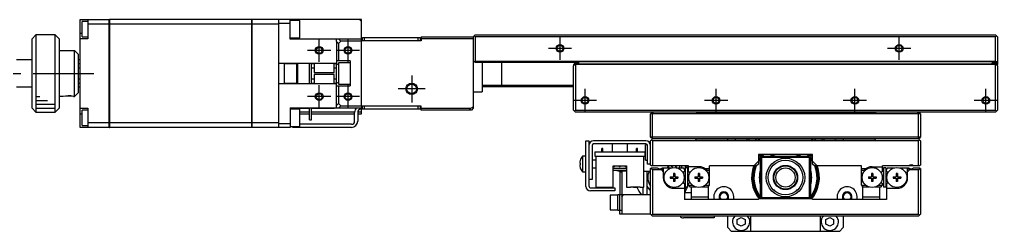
# Model space of a CAD drawing. Extents: x 0 to 888, y -8 to 516.
# Drawn here: x 141.2 to 395, y 461.1 to 516.1 of the extents above; entities that cross this region are included whole.
import ezdxf

# ---------------------------------------------------------------- set-up
doc = ezdxf.new("R2010")
doc.units = 0
doc.header["$LTSCALE"] = 0.5
doc.linetypes.add('CENTER', pattern=[50.8, 31.75, -6.35, 6.35, -6.35])
for name, color, linetype in [('MSM_CENTER', 1, 'CENTER'), ('MSM_CONTINUOUS', 7, 'CONTINUOUS'), ('MSM_NARROW', 5, 'CONTINUOUS')]:
    doc.layers.add(name, color=color, linetype=linetype)

msp = doc.modelspace()

# ---------------------------------------------------------------- linework, layer by layer
at = {"layer": 'MSM_CENTER'}
for p, q in [((218.97, 505.15), (218.97, 511.15)), ((226.47, 505.15), (226.47, 511.15)), ((281.47, 505.65), (281.47, 511.65)), ((369.47, 505.65), (369.47, 511.65)), ((221.97, 508.15), (215.97, 508.15)), ((229.47, 508.15), (223.47, 508.15)), ((284.47, 508.65), (278.47, 508.65)), ((372.47, 508.65), (366.47, 508.65)), ((93.92, 502.15), (160.52, 502.15)), ((242.97, 501.65), (242.97, 494.65)), ((218.97, 493.15), (218.97, 499.15)), ((226.47, 493.15), (226.47, 499.15)), ((246.47, 498.15), (239.47, 498.15)), ((287.97, 492.15), (287.97, 498.15)), ((321.97, 492.15), (321.97, 498.15)), ((357.97, 492.15), (357.97, 498.15)), ((391.97, 492.15), (391.97, 498.15)), ((221.97, 496.15), (215.97, 496.15)), ((229.47, 496.15), (223.47, 496.15)), ((290.97, 495.15), (284.97, 495.15)), ((324.97, 495.15), (318.97, 495.15)), ((360.97, 495.15), (354.97, 495.15)), ((394.97, 495.15), (388.97, 495.15)), ((337.22, 471.58), (337.22, 471.58))]:
    msp.add_line(p, q, dxfattribs=at)
at = {"layer": 'MSM_CONTINUOUS'}
for p, q in [((156.97, 488.15), (156.97, 516.15)), ((156.97, 516.15), (164.47, 516.15)), ((157.47, 511.65), (157.47, 515.65)), ((158.97, 515.65), (157.47, 515.65)), ((158.97, 516.15), (158.97, 511.15)), ((164.47, 488.15), (164.47, 516.15)), ((164.47, 516.14), (164.52, 516.14)), ((201.47, 516.15), (164.52, 516.15)), ((164.52, 516.15), (164.52, 488.15)), ((201.47, 488.15), (201.47, 516.15)), ((201.47, 516.14), (201.52, 516.14)), ((229.97, 516.15), (201.52, 516.15)), ((201.52, 516.15), (201.52, 488.15)), ((208.47, 488.15), (208.47, 516.15)), ((211.47, 515.15), (208.47, 515.15)), ((211.47, 511.05), (211.47, 516.15)), ((213.97, 515.9), (211.47, 515.9)), ((213.97, 511.4), (213.97, 515.9)), ((229.47, 516.15), (229.97, 515.65)), ((229.97, 493.65), (229.97, 516.15)), ((156.97, 512.65), (157.47, 512.65)), ((164.47, 514.99), (158.97, 514.99)), ((164.47, 514.99), (164.52, 514.99)), ((201.47, 514.99), (164.52, 514.99)), ((201.47, 514.99), (201.52, 514.99)), ((208.47, 514.99), (201.52, 514.99)), ((145.47, 512.15), (144.47, 511.15)), ((144.47, 493.15), (144.47, 511.15)), ((145.47, 512.15), (145.47, 492.15)), ((150.47, 512.15), (145.47, 512.15)), ((150.47, 492.15), (150.47, 512.15)), ((151.47, 511.15), (150.47, 512.15)), ((151.47, 511.15), (151.47, 493.15)), ((158.97, 511.15), (156.97, 511.15)), ((157.47, 511.65), (158.97, 511.65)), ((211.47, 511.4), (213.97, 511.4)), ((229.97, 511.05), (211.47, 511.05)), ((223.47, 510.43), (223.47, 511.05)), ((223.97, 509.93), (223.47, 510.43)), ((223.47, 510.43), (223.47, 504.64)), ((224.58, 510.55), (223.97, 509.93)), ((224.08, 511.05), (224.58, 510.55)), ((229.97, 510.55), (224.58, 510.55)), ((245.47, 510.65), (229.97, 510.65)), ((230.17, 510.65), (230.17, 511.45)), ((230.17, 511.45), (245.17, 511.45)), ((230.67, 511.45), (230.67, 510.65)), ((244.67, 510.65), (244.67, 511.45)), ((245.17, 511.45), (245.17, 510.65)), ((245.47, 511.65), (245.47, 510.65)), ((245.47, 511.65), (258.97, 511.65)), ((258.97, 511.15), (245.47, 511.15)), ((258.97, 511.65), (259.22, 511.9)), ((258.97, 511.65), (258.97, 493.15)), ((259.47, 512.15), (259.22, 511.9)), ((259.22, 511.9), (259.47, 511.65)), ((259.47, 512.15), (394.47, 512.15)), ((259.47, 511.65), (259.47, 505.35)), ((394.47, 511.65), (259.47, 511.65)), ((394.72, 511.9), (394.47, 512.15)), ((394.47, 511.65), (394.72, 511.9)), ((394.47, 505.35), (394.47, 511.65)), ((394.72, 511.9), (394.97, 511.65)), ((394.97, 511.65), (394.97, 504.45)), ((151.47, 508.15), (155.47, 508.15)), ((155.47, 496.15), (155.47, 508.15)), ((156.47, 507.15), (155.47, 508.15)), ((223.97, 509.93), (223.97, 505.4)), ((144.47, 505.65), (140.47, 505.65)), ((156.47, 507.15), (156.47, 497.15)), ((156.97, 505.65), (156.47, 505.65)), ((226.97, 505.4), (223.47, 505.4)), ((226.97, 505.4), (226.97, 498.9)), ((258.97, 505.55), (259.37, 505.15)), ((259.47, 505.35), (259.32, 505.2)), ((394.97, 505.15), (259.37, 505.15)), ((259.37, 505.15), (259.47, 505.05)), ((259.47, 505.35), (394.47, 505.35)), ((259.47, 505.05), (286.37, 505.05)), ((261.27, 505.05), (261.27, 497.4)), ((266.27, 505.15), (266.27, 499.15)), ((286.37, 504.65), (286.37, 505.05)), ((394.67, 505.15), (394.47, 505.35)), ((156.97, 504.65), (156.47, 504.65)), ((156.47, 503.65), (156.97, 503.65)), ((223.47, 504.75), (208.47, 504.75)), ((209.97, 499.55), (209.97, 504.75)), ((213.17, 504.65), (209.97, 504.65)), ((213.17, 499.55), (213.17, 504.75)), ((213.37, 504.75), (213.37, 499.55)), ((216.47, 499.55), (216.47, 504.75)), ((216.97, 499.55), (216.97, 504.75)), ((217.67, 504.65), (216.97, 504.65)), ((216.97, 503.65), (217.67, 503.65)), ((217.67, 504.75), (217.67, 502.4)), ((222.87, 502.4), (222.87, 504.75)), ((223.37, 504.65), (222.87, 504.65)), ((222.87, 503.65), (223.37, 503.65)), ((222.97, 504.65), (222.97, 504.75)), ((223.37, 504.75), (223.37, 499.55)), ((223.97, 504.43), (223.47, 504.64)), ((223.97, 504.9), (223.97, 499.4)), ((226.97, 504.9), (223.97, 504.9)), ((285.37, 504.55), (284.97, 504.15)), ((284.97, 492.65), (284.97, 504.15)), ((285.07, 504.25), (285.07, 504.45)), ((286.07, 504.75), (285.37, 504.75)), ((285.47, 504.65), (285.37, 504.55)), ((285.47, 504.45), (285.37, 504.55)), ((285.47, 504.65), (394.47, 504.65)), ((285.47, 504.45), (285.47, 492.65)), ((394.47, 504.45), (285.47, 504.45)), ((393.57, 504.95), (394.97, 504.95)), ((393.57, 504.65), (393.57, 504.95)), ((394.57, 504.75), (393.87, 504.75)), ((394.57, 504.55), (394.47, 504.65)), ((394.57, 504.55), (394.47, 504.45)), ((394.47, 492.65), (394.47, 504.45)), ((394.97, 504.15), (394.57, 504.55)), ((394.87, 504.45), (394.87, 504.25)), ((394.97, 504.45), (394.87, 504.35)), ((394.97, 504.15), (394.97, 492.65)), ((156.97, 500.65), (156.47, 500.65)), ((217.67, 500.65), (216.97, 500.65)), ((217.67, 502.4), (222.87, 502.4)), ((217.67, 501.9), (217.67, 499.55)), ((222.87, 501.9), (217.67, 501.9)), ((222.87, 499.55), (222.87, 501.9)), ((223.37, 500.65), (222.87, 500.65)), ((140.47, 498.65), (144.47, 498.65)), ((156.47, 499.65), (156.97, 499.65)), ((156.47, 498.65), (156.97, 498.65)), ((208.47, 499.55), (223.47, 499.55)), ((209.97, 499.65), (213.17, 499.65)), ((216.97, 499.65), (217.67, 499.65)), ((222.87, 499.65), (223.37, 499.65)), ((222.97, 499.55), (222.97, 499.65)), ((223.47, 499.66), (223.97, 499.87)), ((223.47, 493.86), (223.47, 499.66)), ((223.47, 498.9), (226.97, 498.9)), ((223.97, 499.4), (226.97, 499.4)), ((223.97, 498.9), (223.97, 494.36)), ((258.97, 497.4), (261.27, 497.4)), ((261.27, 499.15), (284.97, 499.15)), ((261.47, 498.65), (261.47, 499.15)), ((284.97, 498.65), (261.47, 498.65)), ((152.47, 496.15), (151.47, 496.15)), ((155.47, 496.15), (156.47, 497.15)), ((144.47, 493.15), (145.47, 492.15)), ((150.47, 492.15), (151.47, 493.15)), ((156.97, 493.15), (158.97, 493.15)), ((157.47, 488.65), (157.47, 492.65)), ((158.97, 492.65), (157.47, 492.65)), ((158.97, 493.15), (158.97, 488.15)), ((211.47, 493.25), (211.47, 488.15)), ((211.47, 493.25), (229.97, 493.25)), ((211.47, 493.15), (216.47, 493.15)), ((213.97, 492.9), (211.47, 492.9)), ((213.97, 488.4), (213.97, 492.9)), ((216.47, 490.15), (216.47, 493.25)), ((216.97, 490.15), (216.97, 493.25)), ((216.97, 493.15), (222.97, 493.15)), ((222.97, 493.15), (222.97, 493.25)), ((223.47, 493.86), (223.97, 494.36)), ((223.47, 493.25), (223.47, 493.86)), ((223.97, 494.36), (224.58, 493.75)), ((224.58, 493.75), (224.08, 493.25)), ((224.58, 493.75), (229.97, 493.75)), ((245.17, 492.85), (229.77, 492.85)), ((229.97, 493.65), (229.97, 493.25)), ((245.47, 493.65), (229.97, 493.65)), ((229.97, 491.65), (229.97, 492.85)), ((230.17, 492.85), (230.17, 493.65)), ((230.67, 493.65), (230.67, 492.85)), ((244.67, 492.85), (244.67, 493.65)), ((245.17, 493.65), (245.17, 492.85)), ((245.47, 492.65), (245.47, 493.65)), ((245.47, 493.15), (258.36, 493.15)), ((258.47, 492.65), (245.47, 492.65)), ((257.86, 492.65), (258.36, 493.15)), ((258.36, 493.15), (258.97, 493.45)), ((258.97, 493.15), (258.47, 492.65)), ((284.97, 492.65), (285.47, 492.15)), ((285.22, 492.4), (285.47, 492.65)), ((285.47, 492.65), (394.47, 492.65)), ((394.47, 492.65), (394.72, 492.4)), ((394.47, 492.15), (394.97, 492.65)), ((145.47, 492.15), (150.47, 492.15)), ((156.97, 491.65), (157.47, 491.65)), ((216.47, 492.15), (213.97, 492.15)), ((213.97, 491.65), (216.47, 491.65)), ((216.47, 490.15), (216.97, 490.15)), ((228.17, 492.15), (216.97, 492.15)), ((216.97, 491.65), (228.17, 491.65)), ((228.17, 489.75), (228.17, 492.05)), ((228.97, 492.05), (228.97, 489.75)), ((228.97, 491.65), (229.97, 491.65)), ((229.97, 492.15), (228.98, 492.15)), ((394.47, 492.15), (285.47, 492.15)), ((304.97, 491.65), (305.47, 492.15)), ((374.97, 491.65), (304.97, 491.65)), ((304.97, 485.65), (304.97, 491.65)), ((305.47, 491.65), (305.68, 492.15)), ((305.47, 485.15), (305.47, 491.65)), ((317.07, 491.85), (316.77, 492.15)), ((317.07, 491.85), (363.17, 491.85)), ((363.47, 492.15), (363.17, 491.85)), ((374.47, 491.65), (374.26, 492.15)), ((374.97, 491.65), (374.47, 492.15)), ((374.47, 485.15), (374.47, 491.65)), ((374.97, 491.65), (374.97, 485.65)), ((164.47, 488.15), (156.97, 488.15)), ((157.47, 488.65), (158.97, 488.65)), ((164.47, 489.3), (158.97, 489.3)), ((164.47, 489.31), (164.52, 489.31)), ((164.47, 488.16), (164.52, 488.16)), ((201.47, 489.3), (164.52, 489.3)), ((201.47, 488.15), (164.52, 488.15)), ((201.47, 489.31), (201.52, 489.31)), ((201.47, 488.16), (201.52, 488.16)), ((208.47, 489.3), (201.52, 489.3)), ((211.47, 488.15), (201.52, 488.15)), ((208.47, 489.15), (211.47, 489.15)), ((211.47, 488.4), (213.97, 488.4)), ((212.17, 488.15), (212.17, 488.4)), ((227.37, 488.15), (212.17, 488.15)), ((212.67, 488.4), (212.67, 488.15)), ((227.37, 488.95), (213.97, 488.95)), ((305.47, 485.15), (304.97, 485.65)), ((374.97, 485.65), (304.97, 485.65)), ((304.97, 484.65), (305.47, 485.15)), ((305.22, 484.9), (305.47, 484.65)), ((374.47, 485.15), (305.47, 485.15)), ((316.87, 484.85), (316.57, 485.15)), ((316.87, 484.85), (363.07, 484.85)), ((324.97, 484.85), (324.97, 485.15)), ((354.97, 485.15), (354.97, 484.85)), ((363.37, 485.15), (363.07, 484.85)), ((374.47, 485.15), (374.97, 485.65)), ((374.47, 485.15), (374.97, 484.65)), ((374.47, 484.65), (374.72, 484.9)), ((288.17, 472.85), (288.17, 484.65)), ((288.17, 484.65), (288.97, 484.65)), ((288.97, 484.65), (288.97, 472.95)), ((289.77, 483.45), (289.77, 474.65)), ((303.77, 484.65), (290.17, 484.65)), ((303.77, 483.85), (290.17, 483.85)), ((292.35, 481.85), (292.35, 482.65)), ((292.6, 482.65), (292.35, 482.65)), ((292.6, 481.85), (292.6, 482.65)), ((294.97, 483.85), (294.97, 481.85)), ((298.97, 481.85), (298.97, 483.85)), ((301.35, 481.85), (301.35, 482.65)), ((301.6, 482.65), (301.35, 482.65)), ((301.6, 481.85), (301.6, 482.65)), ((303.67, 479.65), (303.67, 483.65)), ((304.12, 483.65), (303.67, 483.65)), ((304.17, 478.65), (304.17, 483.45)), ((304.97, 478.35), (304.97, 484.65)), ((305.47, 484.65), (305.47, 478.15)), ((374.47, 484.65), (305.47, 484.65)), ((374.47, 478.15), (374.47, 484.65)), ((374.97, 484.65), (374.97, 478.35)), ((286.72, 479.6), (286.72, 479.58)), ((287.27, 480.65), (287.27, 476.65)), ((288.17, 480.65), (287.27, 480.65)), ((290.72, 479.65), (289.77, 479.65)), ((290.47, 481.85), (290.47, 480.65)), ((290.47, 481.85), (303.47, 481.85)), ((290.47, 480.65), (303.47, 480.65)), ((290.72, 480.65), (290.72, 472.65)), ((303.22, 472.65), (303.22, 480.65)), ((303.47, 481.85), (303.47, 480.65)), ((303.67, 480.8), (303.47, 480.8)), ((303.67, 479.65), (304.17, 479.65)), ((346.97, 481.15), (332.97, 481.15)), ((332.97, 481.15), (332.97, 478.65)), ((333.47, 479.85), (333.77, 480.15)), ((333.47, 470.45), (333.47, 479.85)), ((333.97, 480.35), (333.77, 480.15)), ((333.77, 480.15), (333.77, 470.15)), ((333.97, 480.35), (334.27, 480.65)), ((345.97, 480.35), (333.97, 480.35)), ((334.27, 480.65), (345.67, 480.65)), ((345.67, 480.65), (345.97, 480.35)), ((346.17, 480.15), (345.97, 480.35)), ((346.17, 470.15), (346.17, 480.15)), ((346.17, 480.15), (346.47, 479.85)), ((346.47, 479.85), (346.47, 470.45)), ((346.97, 478.65), (346.97, 481.15)), ((286.58, 478.85), (286.72, 478.85)), ((286.72, 478.45), (286.58, 478.45)), ((286.72, 478.85), (286.72, 478.45)), ((286.72, 477.72), (286.72, 477.7)), ((289.77, 477.65), (290.72, 477.65)), ((295.22, 478.15), (298.72, 478.15)), ((295.22, 472.65), (295.22, 478.15)), ((298.72, 477.45), (295.22, 477.45)), ((298.72, 478.15), (298.72, 472.65)), ((304.97, 478.65), (304.17, 478.65)), ((305.17, 478.15), (304.97, 478.35)), ((305.07, 477.55), (304.97, 477.45)), ((304.97, 465.65), (304.97, 477.45)), ((305.07, 477.55), (305.17, 477.65)), ((305.47, 477.15), (305.07, 477.55)), ((314.77, 478.15), (305.17, 478.15)), ((305.17, 477.65), (306.71, 477.65)), ((305.47, 477.15), (305.47, 465.65)), ((307.77, 477.15), (305.47, 477.15)), ((308.27, 477.5), (307.77, 477.15)), ((307.77, 477.15), (308.27, 476.65)), ((308.03, 477.65), (310.36, 477.65)), ((308.27, 477.65), (308.27, 475.15)), ((309.7, 477.65), (309.7, 478.15)), ((311.79, 477.65), (313.47, 477.65)), ((312.47, 478.15), (312.47, 477.65)), ((312.97, 478.15), (312.97, 477.65)), ((313.77, 477.35), (313.47, 477.65)), ((313.77, 477.35), (313.77, 476.7)), ((313.97, 478.15), (313.97, 471.15)), ((314.57, 477.65), (313.97, 477.65)), ((314.57, 477.65), (314.57, 472.65)), ((314.77, 476.69), (314.77, 478.15)), ((317.47, 477.95), (314.77, 477.95)), ((319.07, 477.45), (320.27, 477.45)), ((332.47, 478.15), (320.27, 478.15)), ((320.27, 473.15), (320.27, 478.15)), ((331.76, 478.15), (332.97, 479.35)), ((332.97, 478.65), (332.47, 478.15)), ((346.97, 479.35), (348.18, 478.15)), ((347.47, 478.15), (346.97, 478.65)), ((359.67, 478.15), (347.47, 478.15)), ((359.67, 473.15), (359.67, 478.15)), ((359.67, 477.45), (360.87, 477.45)), ((362.47, 477.95), (365.17, 477.95)), ((374.77, 478.15), (365.17, 478.15)), ((365.17, 476.69), (365.17, 478.15)), ((365.97, 477.65), (365.37, 477.65)), ((365.37, 477.65), (365.37, 472.65)), ((365.97, 477.65), (365.97, 472.65)), ((366.47, 477.65), (366.17, 477.35)), ((366.17, 476.7), (366.17, 477.35)), ((366.47, 477.65), (368.16, 477.65)), ((369.59, 477.65), (371.91, 477.65)), ((371.67, 475.15), (371.67, 477.65)), ((372.17, 477.15), (371.67, 477.5)), ((371.67, 476.65), (372.17, 477.15)), ((374.47, 477.15), (372.17, 477.15)), ((373.23, 477.65), (374.77, 477.65)), ((374.87, 477.55), (374.47, 477.15)), ((374.47, 465.65), (374.47, 477.15)), ((374.97, 478.35), (374.77, 478.15)), ((374.77, 477.65), (374.87, 477.55)), ((374.97, 477.45), (374.87, 477.55)), ((374.97, 477.45), (374.97, 465.65)), ((287.27, 476.65), (288.17, 476.65)), ((289.77, 474.65), (288.97, 474.65)), ((298.72, 476.95), (295.22, 476.95)), ((298.72, 476.8), (296.97, 476.8)), ((296.97, 476.65), (297.47, 476.65)), ((296.97, 476.65), (296.97, 470.65)), ((297.47, 476.65), (297.47, 465.65)), ((303.22, 476.8), (304.97, 476.8)), ((303.97, 476.8), (303.97, 470.65)), ((310.07, 475.29), (310.07, 475)), ((310.07, 475.29), (310.87, 475.29)), ((310.07, 475), (310.87, 475)), ((310.6, 475.29), (310.6, 475)), ((310.93, 476.15), (310.93, 475.35)), ((311.22, 476.15), (310.93, 476.15)), ((310.93, 475.62), (311.22, 475.62)), ((310.93, 474.94), (310.93, 474.15)), ((310.93, 474.68), (311.22, 474.68)), ((311.22, 476.15), (311.22, 475.35)), ((311.22, 474.94), (311.22, 474.15)), ((311.28, 475.29), (312.07, 475.29)), ((311.28, 475), (312.07, 475)), ((311.54, 475), (311.54, 475.29)), ((312.07, 475.29), (312.07, 475)), ((313.51, 476.55), (313.77, 476.7)), ((314.77, 476.69), (315.15, 476.47)), ((316.47, 475.29), (316.47, 475)), ((316.47, 475.29), (317.27, 475.29)), ((316.47, 475), (317.27, 475)), ((317, 475.29), (317, 475)), ((317.62, 476.15), (317.33, 476.15)), ((317.33, 476.15), (317.33, 475.35)), ((317.33, 475.62), (317.62, 475.62)), ((317.33, 474.94), (317.33, 474.15)), ((317.33, 474.68), (317.62, 474.68)), ((317.62, 476.15), (317.62, 475.35)), ((317.62, 474.94), (317.62, 474.15)), ((317.68, 475.29), (318.47, 475.29)), ((317.68, 475), (318.47, 475)), ((317.94, 475), (317.94, 475.29)), ((318.47, 475.29), (318.47, 475)), ((320.27, 476.95), (319.62, 476.95)), ((360.33, 476.95), (359.67, 476.95)), ((361.47, 475.29), (361.47, 475)), ((361.47, 475.29), (362.27, 475.29)), ((361.47, 475), (362.27, 475)), ((362, 475.29), (362, 475)), ((362.33, 476.15), (362.33, 475.35)), ((362.62, 476.15), (362.33, 476.15)), ((362.33, 475.62), (362.62, 475.62)), ((362.33, 474.94), (362.33, 474.15)), ((362.33, 474.68), (362.62, 474.68)), ((362.62, 476.15), (362.62, 475.35)), ((362.62, 474.94), (362.62, 474.15)), ((362.68, 475.29), (363.47, 475.29)), ((362.68, 475), (363.47, 475)), ((362.94, 475), (362.94, 475.29)), ((363.47, 475.29), (363.47, 475)), ((365.17, 476.69), (364.79, 476.47)), ((366.43, 476.55), (366.17, 476.7)), ((367.87, 475.29), (367.87, 475)), ((367.87, 475.29), (368.67, 475.29)), ((367.87, 475), (368.67, 475)), ((368.4, 475.29), (368.4, 475)), ((368.73, 476.15), (368.73, 475.35)), ((369.02, 476.15), (368.73, 476.15)), ((368.73, 475.62), (369.02, 475.62)), ((368.73, 474.94), (368.73, 474.15)), ((368.73, 474.68), (369.02, 474.68)), ((369.02, 476.15), (369.02, 475.35)), ((369.02, 474.94), (369.02, 474.15)), ((369.08, 475.29), (369.87, 475.29)), ((369.08, 475), (369.87, 475)), ((369.34, 475), (369.34, 475.29)), ((369.87, 475.29), (369.87, 475)), ((289.47, 472.45), (295.67, 472.45)), ((290.72, 472.65), (295.22, 472.65)), ((295.67, 472.45), (295.67, 471.65)), ((298.72, 472.65), (299.72, 472.65)), ((299.72, 472.65), (299.72, 472.75)), ((299.72, 472.75), (302.22, 472.75)), ((300.52, 472.75), (300.52, 472.65)), ((300.52, 472.65), (301.42, 472.65)), ((300.9, 472.75), (300.9, 472.65)), ((301.05, 472.75), (301.05, 472.65)), ((301.42, 472.75), (301.42, 472.65)), ((302.22, 472.65), (302.22, 472.75)), ((302.22, 472.65), (303.22, 472.65)), ((302.97, 472.65), (302.97, 470.65)), ((311.22, 474.15), (310.93, 474.15)), ((311.07, 472.35), (313.77, 472.35)), ((313.77, 473.6), (313.51, 473.75)), ((313.77, 473.6), (313.77, 469.45)), ((314.57, 472.65), (313.97, 472.65)), ((314.91, 473.68), (314.77, 473.6)), ((314.77, 473.15), (314.77, 473.6)), ((314.77, 473.15), (315.81, 473.15)), ((314.77, 473.15), (315.27, 472.65)), ((316.76, 472.65), (315.27, 472.65)), ((315.52, 472.65), (315.52, 469.45)), ((317.62, 474.15), (317.33, 474.15)), ((320.02, 472.65), (318.19, 472.65)), ((319.13, 473.15), (320.27, 473.15)), ((319.77, 472.65), (320.27, 473.15)), ((319.97, 472.65), (319.97, 472.85)), ((320.02, 469.45), (320.02, 472.65)), ((359.67, 473.15), (360.17, 472.65)), ((359.67, 473.15), (360.81, 473.15)), ((361.76, 472.65), (359.92, 472.65)), ((359.92, 472.65), (359.92, 469.45)), ((359.97, 472.65), (359.97, 472.85)), ((362.62, 474.15), (362.33, 474.15)), ((364.67, 472.65), (363.19, 472.65)), ((364.13, 473.15), (365.17, 473.15)), ((364.42, 469.45), (364.42, 472.65)), ((364.67, 472.65), (365.17, 473.15)), ((365.03, 473.68), (365.17, 473.6)), ((365.17, 473.15), (365.17, 473.6)), ((365.97, 472.65), (365.37, 472.65)), ((366.17, 473.6), (366.43, 473.75)), ((366.17, 473.6), (366.17, 469.45)), ((366.17, 472.35), (368.87, 472.35)), ((369.02, 474.15), (368.73, 474.15)), ((295.67, 471.65), (289.37, 471.65)), ((294.47, 470.55), (294.47, 466.75)), ((296.47, 470.55), (294.47, 470.55)), ((296.47, 466.65), (296.47, 470.65)), ((304.97, 470.65), (296.47, 470.65)), ((296.97, 466.65), (296.97, 470.65)), ((297.47, 470.15), (297.97, 470.65)), ((315.52, 471.15), (313.77, 471.15)), ((332.97, 469.45), (313.77, 469.45)), ((315.52, 470.15), (320.02, 470.15)), ((332.97, 469.45), (332.97, 469.65)), ((346.97, 469.65), (332.97, 469.65)), ((333.77, 470.15), (333.47, 470.45)), ((333.77, 470.15), (333.97, 469.95)), ((334.27, 469.65), (333.97, 469.95)), ((333.97, 469.95), (345.97, 469.95)), ((336.81, 471.95), (337, 471.95)), ((337.22, 471.72), (337, 471.95)), ((337.22, 471.72), (337.05, 471.72)), ((337.22, 471.58), (337.22, 471.72)), ((337.22, 471.58), (337.22, 471.58)), ((342.95, 471.95), (342.72, 471.72)), ((342.89, 471.72), (342.72, 471.72)), ((342.72, 471.72), (342.72, 471.58)), ((342.95, 471.95), (343.14, 471.95)), ((346.47, 470.45), (345.67, 469.65)), ((346.97, 469.45), (346.97, 469.65)), ((366.17, 469.45), (346.97, 469.45)), ((359.92, 470.15), (364.42, 470.15)), ((294.47, 466.75), (296.47, 466.75)), ((296.47, 466.65), (297.47, 466.65)), ((296.97, 465.65), (296.97, 466.65)), ((304.97, 465.65), (296.97, 465.65)), ((304.97, 465.65), (305.47, 465.15)), ((305.22, 465.4), (305.47, 465.65)), ((305.47, 465.65), (374.47, 465.65)), ((374.47, 465.15), (305.47, 465.15)), ((321.47, 464.65), (313.47, 464.65)), ((321.47, 465.15), (321.47, 464.65)), ((324.97, 462.15), (324.97, 465.15)), ((327.47, 464.22), (328.47, 464.8)), ((328.47, 464.8), (329.47, 464.22)), ((330.97, 461.15), (330.97, 465.15)), ((348.97, 465.15), (348.97, 461.15)), ((350.47, 464.22), (351.47, 464.8)), ((351.47, 464.8), (352.47, 464.22)), ((354.97, 465.15), (354.97, 462.15)), ((374.97, 465.65), (374.47, 465.15)), ((374.47, 465.65), (374.72, 465.4)), ((324.97, 462.15), (325.97, 461.15)), ((327.47, 463.07), (327.47, 464.22)), ((328.47, 462.49), (327.47, 463.07)), ((329.47, 463.07), (328.47, 462.49)), ((329.47, 464.22), (329.47, 463.07)), ((350.47, 463.07), (350.47, 464.22)), ((351.47, 462.49), (350.47, 463.07)), ((352.47, 463.07), (351.47, 462.49)), ((352.47, 464.22), (352.47, 463.07)), ((353.97, 461.15), (354.97, 462.15)), ((330.97, 461.15), (325.97, 461.15)), ((348.97, 461.15), (330.97, 461.15)), ((353.97, 461.15), (348.97, 461.15))]:
    msp.add_line(p, q, dxfattribs=at)
for centre, radius in [((218.97, 508.15), 0.783), ((226.47, 508.15), 0.783), ((281.47, 508.65), 0.783), ((369.47, 508.65), 0.783), ((242.97, 498.15), 1.23), ((218.97, 496.15), 0.783), ((226.47, 496.15), 0.783), ((287.97, 495.15), 0.783), ((321.97, 495.15), 0.783), ((357.97, 495.15), 0.783), ((391.97, 495.15), 0.783), ((339.97, 475.15), 5), ((339.97, 475.15), 4.5), ((311.07, 475.15), 2.6), ((317.47, 475.15), 2.6), ((339.97, 475.15), 3.15), ((339.97, 475.15), 3), ((362.47, 475.15), 2.6), ((368.87, 475.15), 2.6)]:
    msp.add_circle(centre, radius, dxfattribs=at)
for centre, radius, start, end in [((285.37, 504.45), 0.3, 90, 180), ((286.07, 504.45), 0.3, 41.8103, 90), ((393.87, 504.45), 0.3, 90, 138.1897), ((394.57, 504.45), 0.3, 0, 90), ((153.97, 490.28), 6, 77.976, 102.024), ((229.77, 492.05), 1.6, 131.4097, 180), ((229.77, 492.05), 0.8, 90, 180), ((227.37, 489.75), 0.8, 270, 0), ((227.37, 489.75), 1.6, 270, 0), ((328.47, 486.65), 2.25, 221.8103, 233.1301), ((328.47, 486.65), 2.25, 306.8699, 318.1897), ((328.47, 486.65), 2.6, 316.1869, 324.7656), ((339.97, 475.15), 12.5, 126.8699, 129.1042), ((339.97, 475.15), 12, 123.5573, 126.0666), ((339.97, 475.15), 12, 53.9334, 56.4427), ((339.97, 475.15), 12.5, 50.8958, 53.1301), ((351.47, 486.65), 2.6, 215.2344, 223.8131), ((351.47, 486.65), 2.25, 221.8103, 233.1301), ((351.47, 486.65), 2.25, 306.8699, 318.1897), ((290.17, 483.45), 1.2, 90, 180), ((290.17, 483.45), 0.4, 90, 180), ((303.77, 483.45), 1.2, 0, 90), ((303.77, 483.45), 0.4, 0, 90), ((289.77, 478.65), 3.2, 141.3178, 162.73), ((339.97, 475.15), 8.8, 137.0141, 142.6982), ((339.97, 475.15), 8.5, 135.0991, 145.4397), ((339.97, 475.15), 8.2, 132.9703, 148.6119), ((339.97, 475.15), 6.8, 118.0725, 126.0189), ((339.97, 475.15), 6.5, 112.6199, 122.2042), ((339.97, 475.15), 6.5, 57.7958, 67.3801), ((339.97, 475.15), 6.8, 53.9811, 61.9275), ((339.97, 475.15), 8.2, 31.3881, 47.0297), ((339.97, 475.15), 8.5, 34.5603, 44.9009), ((339.97, 475.15), 8.8, 37.3018, 42.9859), ((289.77, 478.65), 3.19, 163.0947, 176.4097), ((289.77, 478.65), 3.19, 183.5903, 196.9053), ((289.77, 478.65), 3.2, 197.27, 218.6822), ((295.47, 478.25), 0.25, 203.5782, 336.4218), ((296.97, 478.25), 0.25, 203.5782, 336.4218), ((298.47, 478.25), 0.25, 203.5782, 336.4218), ((307.37, 478.4), 1, 228.5904, 311.4096), ((307.7, 478.8), 2, 324.9004, 341.0344), ((307.97, 475.15), 3.75, 43.3295, 53.1301), ((307.97, 475.15), 4.57, 33.1646, 41.0301), ((307.97, 475.15), 7, 20.9248, 25.3769), ((307.97, 475.15), 7, 13.7291, 19.463), ((317.47, 475.15), 2.8, 40.0052, 90), ((339.97, 475.15), 8.8, 160.0677, 218.6822), ((339.97, 475.15), 8.5, 159.3327, 220.3202), ((339.97, 475.15), 8.2, 158.5399, 222.1236), ((339.97, 475.15), 6.8, 162.9174, 197.0826), ((339.97, 475.15), 8.2, 317.8764, 21.4601), ((339.97, 475.15), 8.5, 319.6798, 20.6673), ((339.97, 475.15), 6.8, 342.9174, 17.0826), ((339.97, 475.15), 8.8, 321.3178, 19.9323), ((362.47, 475.15), 2.8, 90, 139.9948), ((372.57, 477.4), 1, 48.5904, 131.4096), ((372.57, 478.4), 1, 228.5904, 311.4096), ((296.97, 478.8), 2, 247.6684, 292.3316), ((307.97, 475.15), 3.75, 153.8961, 216.8699), ((311.07, 475.15), 2.8, 180, 270), ((310.87, 475.35), 0.06, 270, 0), ((310.87, 474.94), 0.06, 0, 90), ((311.28, 475.35), 0.06, 180, 270), ((311.28, 474.94), 0.06, 90, 180), ((314.27, 475.15), 1.59, 100.8931, 126.1972), ((314.39, 475.03), 1.75, 120, 127.006), ((314.27, 475.15), 1.59, 53.8028, 79.107), ((314.16, 475.03), 1.75, 52.994, 55.4948), ((317.27, 475.35), 0.06, 270, 0), ((317.27, 474.94), 0.06, 0, 90), ((317.68, 475.35), 0.06, 180, 270), ((317.68, 474.94), 0.06, 90, 180), ((362.27, 475.35), 0.06, 270, 0), ((362.27, 474.94), 0.06, 0, 90), ((362.68, 475.35), 0.06, 180, 270), ((362.68, 474.94), 0.06, 90, 180), ((365.67, 475.15), 1.59, 100.8931, 126.1972), ((365.79, 475.03), 1.75, 124.5052, 127.006), ((365.67, 475.15), 1.59, 53.8028, 79.1069), ((365.56, 475.03), 1.75, 52.994, 60), ((368.67, 475.35), 0.06, 270, 0), ((368.67, 474.94), 0.06, 0, 90), ((368.87, 475.15), 2.8, 270, 0), ((369.08, 475.35), 0.06, 180, 270), ((369.08, 474.94), 0.06, 90, 180), ((289.37, 472.85), 1.2, 180, 270), ((289.47, 472.95), 0.5, 180, 270), ((307.97, 475.15), 7, 200.6561, 220.0052), ((307.97, 475.15), 4.57, 208.9226, 228.9699), ((314.27, 475.15), 1.59, 233.8028, 259.1069), ((314.39, 475.26), 1.75, 232.994, 240), ((307.97, 475.15), 7, 328.9973, 339.0752), ((314.27, 475.15), 1.59, 280.8931, 306.1972), ((307.97, 475.15), 7, 340.537, 346.2709), ((314.16, 475.26), 1.75, 295.4948, 307.006), ((323.97, 470.15), 2.6, 344.3815, 195.6185), ((355.97, 470.15), 2.6, 344.3815, 195.6185), ((365.67, 475.15), 1.59, 233.8028, 259.1069), ((365.79, 475.26), 1.75, 232.994, 244.5052), ((365.67, 475.15), 1.59, 280.8931, 306.1972), ((365.56, 475.26), 1.75, 300, 307.006), ((323.97, 470.15), 1.01, 315.9346, 224.0654), ((355.97, 470.15), 1.01, 315.9346, 224.0654), ((313.47, 465.65), 1, 210.0001, 270), ((328.47, 463.65), 2.25, 138.1897, 41.8103), ((351.47, 463.65), 2.25, 138.1897, 41.8103)]:
    msp.add_arc(centre, radius, start, end, dxfattribs=at)
at = {"layer": 'MSM_NARROW'}
for p, q in [((145.47, 496.15), (146.47, 496.15)), ((145.47, 495.15), (148.47, 495.15)), ((155.23, 496.2), (155.47, 496.15)), ((145.47, 494.15), (150.47, 494.15)), ((145.47, 493.15), (150.47, 493.15))]:
    msp.add_line(p, q, dxfattribs=at)
for centre, radius in [((218.97, 508.15), 1), ((226.47, 508.15), 1), ((281.47, 508.65), 1), ((369.47, 508.65), 1), ((242.97, 498.15), 1.5), ((218.97, 496.15), 1), ((226.47, 496.15), 1), ((287.97, 495.15), 1), ((321.97, 495.15), 1), ((357.97, 495.15), 1), ((391.97, 495.15), 1), ((339.97, 475.15), 2.5)]:
    msp.add_circle(centre, radius, dxfattribs=at)
for centre, radius, start, end in [((153.97, 490.36), 5.98, 77.7894, 104.4982), ((323.97, 470.15), 1.25, 325.9442, 214.0558), ((355.97, 470.15), 1.25, 325.9442, 214.0558)]:
    msp.add_arc(centre, radius, start, end, dxfattribs=at)

doc.saveas('drawing.dxf')
